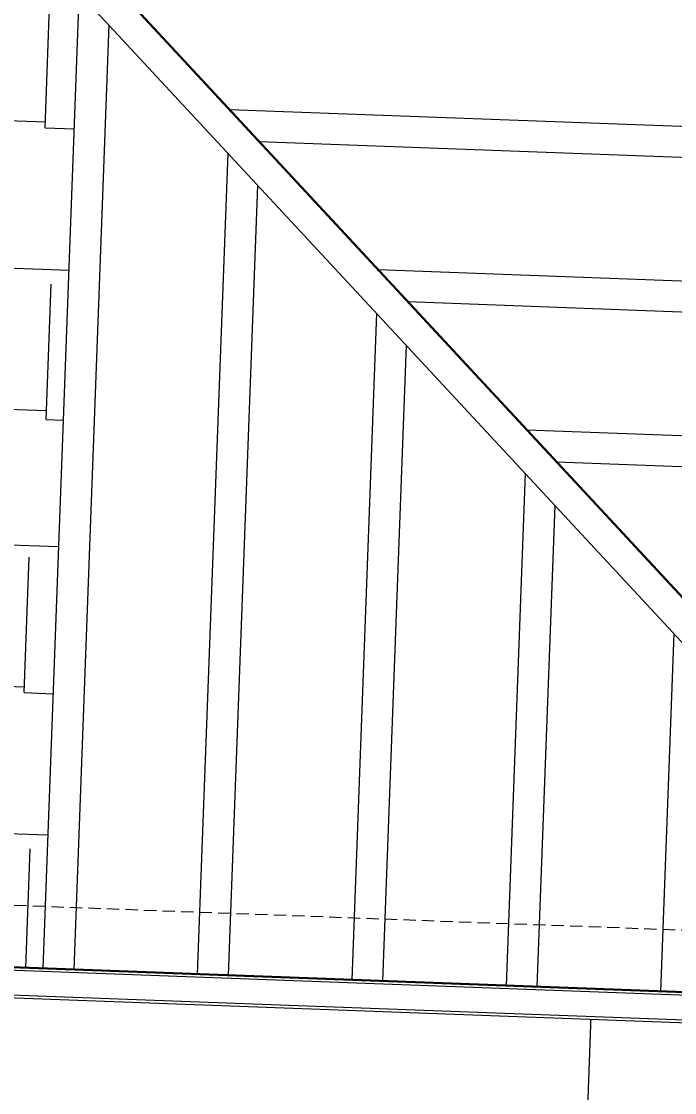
# Model space of a CAD drawing. Header units: centimetres. Extents: x 63871 to 181827, y -95930 to 42199.
# Drawn here: x 171525 to 171736.3, y 24321.6 to 24668.2 of the extents above; entities that cross this region are included whole.
import ezdxf

# ---------------------------------------------------------------- set-up
doc = ezdxf.new("R2010")
doc.units = ezdxf.units.CM
doc.linetypes.add('11-021_500-SatisOfisi_220512$0${ Diamond }', pattern=[12, 4, -2, 2, 2, -2])
for name, color, linetype, lineweight in [('A-AREA-IDEN', 7, 'Continuous', 9), ('A-FLOR-HRAL', 11, 'Continuous', 9), ('A-GLAZ', 151, 'Continuous', 9), ('A-WALL', 12, 'Continuous', 50), ('ARM_Pen_No__252', 8, 'Continuous', 18), ('İz DÜŞÜMÜ', 7, '11-021_500-SatisOfisi_220512$0${ Diamond }', 18), ('OLUK', 222, 'Continuous', 15), ('TARAMA', 251, 'Continuous', 5), ('Çatı', 144, 'Continuous', 30)]:
    doc.layers.add(name, color=color, linetype=linetype, lineweight=lineweight)
doc.layers.add('Bitirme - Duvar', color=7, linetype='Continuous')
doc.layers.add('Dıış Ölçü', color=140, linetype='Continuous')
doc.styles.add('Arial', font='Arial.ttf', dxfattribs={"height": 250})
doc.styles.add('OLUŞTURULMUŞ_STİL_1', font='Arial.ttf')
doc.styles.add('RomanS', font='')
doc.styles.get('RomanS').set_extended_font_data('Stylus BT')
doc.dimstyles.new('BÖYÜK', dxfattribs={"dimtxt": 70, "dimasz": 5, "dimexe": 5, "dimexo": 5, "dimgap": 2, "dimtad": 3, "dimdec": 0, "dimzin": 0, "dimdsep": 46, "dimtxsty": 'RomanS', "dimblk": 'DOT', "dimcen": 5, "dimadec": 0, "dimazin": 0, "dimtfac": 1, "dimtdec": 0, "dimtix": 1, "dimtofl": 0, "dimtmove": 1, "dimatfit": 0, "dimldrblk": 'DOT', "dimfxl": 10, "dimfxlon": 1, "dimtolj": 1, "dimtzin": 0, "dimarcsym": 0})

# ---------------------------------------------------------------- blocks, each defined once
blk = doc.blocks.new('HRD')
at = {"layer": 'ARM_Pen_No__252'}
h = blk.add_hatch(dxfattribs=at)
h.set_pattern_fill('AR-B816', color=256, scale=0.09)
h.set_pattern_definition([(0, (-39959.2, 0), (0, 18.288), []), (90, (-39959.2, 0), (-18.288, 18.288), [18.288, -18.288])])
h.paths.add_polyline_path([(154149.63, 35592.48), (154149.63, 35503.48), (154219.63, 35503.48), (154219.63, 35483.24), (154324.63, 35483.24), (154324.63, 35692.48), (154369.63, 35692.48), (154369.63, 35927.48), (154369.63, 35927.48), (154369.63, 36097.48), (154369.63, 36177.48), (154254.63, 36177.48), (153954.63, 36177.48), (153839.63, 36177.48), (153839.63, 35897.6), (153869.63, 35897.54), (153869.63, 35882.48), (154019.63, 35882.48), (154019.63, 35872.48), (154019.63, 35833.25, -0.444416), (154030.45, 35823.48, -0.444416), (154019.63, 35813.72), (154019.63, 35773.48), (153939.63, 35773.48), (153939.63, 35692.48), (154019.63, 35692.48), (154019.63, 35687.48), (154019.63, 35633.7), (154020.63, 35632.93), (154019.63, 35631.47), (154019.63, 35592.48), (154019.63, 35582.48), (153989.63, 35582.48), (153989.63, 35577.48), (153989.63, 35497.48), (153989.63, 35437.48), (153994.63, 35437.48), (154094.63, 35437.48), (154139.63, 35437.48), (154139.63, 35592.48)])
at = {"layer": 'A-FLOR-HRAL'}
for p, q in [((154389.63, 36367.48), (153819.63, 36367.48)), ((154385.63, 36363.48), (153823.63, 36363.48))]:
    blk.add_line(p, q, dxfattribs=at)
at = {"layer": 'A-GLAZ', "ltscale": 3}
for p, q in [((153954.63, 36177.48), (153954.63, 36197.48)), ((153954.63, 36197.48), (153959.63, 36197.48)), ((154254.63, 36197.48), (153954.63, 36197.48)), ((153959.63, 36197.48), (153959.63, 36177.48)), ((154099.63, 36187.48), (154099.63, 36192.48)), ((154099.63, 36192.48), (154249.63, 36192.48)), ((154104.63, 36187.48), (154104.63, 36192.48)), ((154244.63, 36189.98), (154104.63, 36189.98)), ((153959.63, 36187.48), (154109.63, 36187.48)), ((153959.63, 36187.48), (153964.63, 36187.48)), ((153964.63, 36187.48), (153964.63, 36182.48)), ((154249.63, 36187.48), (154099.63, 36187.48)), ((154104.63, 36187.48), (154104.63, 36182.48)), ((154109.63, 36187.48), (154109.63, 36182.48)), ((154109.63, 36182.48), (153959.63, 36182.48)), ((154104.63, 36184.98), (153964.63, 36184.98)), ((153959.63, 36177.48), (153954.63, 36177.48)), ((154254.63, 36177.48), (153954.63, 36177.48))]:
    blk.add_line(p, q, dxfattribs=at)
at = {"layer": 'A-WALL', "lineweight": 53}
for p, q in [((153819.63, 36197.48), (153954.63, 36197.48)), ((153954.63, 36177.48), (153839.63, 36177.48))]:
    blk.add_line(p, q, dxfattribs=at)
at = {"layer": 'A-WALL', "lineweight": 50}
blk.add_line((153954.63, 36197.48), (153954.63, 36177.48), dxfattribs=at)
at = {"layer": 'Bitirme - Duvar', "color": 161, "linetype": 'Continuous', "lineweight": 25}
blk.add_line((154104.63, 36230.18), (154104.63, 36182.68), dxfattribs=at)
at = {"layer": 'Bitirme - Duvar', "color": 251, "linetype": 'Continuous', "lineweight": 15}
for start, end in [(0, 180), (180, 0)]:
    blk.add_arc((154104.63, 36247.68), 17.5, start, end, dxfattribs=at)
at = {"layer": 'İz DÜŞÜMÜ'}
blk.add_lwpolyline([(153819.63, 36347.48), (154419.63, 36347.49), (154419.63, 35292.49), (154159.63, 35292.49), (154159.63, 35357.48), (153819.63, 35357.48), (153819.63, 36347.48)], dxfattribs=at)
at = {"layer": 'A-AREA-IDEN', "width": 224.1999, "attachment_point": 2, "line_spacing_factor": 0.941778, "style": 'Arial'}
for s, insert, char_height in [('SALON & MUTFAK', (154081.66, 36095.88), 16.4692), ('33 m²', (154010.7, 36072.58), 16.469)]:
    blk.add_mtext(s, dxfattribs=dict(at, insert=insert, char_height=char_height))
at = {"layer": 'Bitirme - Duvar', "linetype": 'Continuous', "char_height": 10, "attachment_point": 7, "rotation": 90, "style": 'OLUŞTURULMUŞ_STİL_1'}
for s, insert in [('\\A1;P', (154110.22, 36240.97)), ('\\A1;300', (154100.64, 36204.31)), ('\\A1;220', (154120.64, 36204.31))]:
    blk.add_mtext(s, dxfattribs=dict(at, insert=insert))
blk = doc.blocks.new('_Dot')
at = {"color": 0, "linetype": 'ByBlock', "lineweight": -2}
blk.add_line((-0.5, 0), (-1, 0), dxfattribs=at)
at = {"color": 0, "linetype": 'ByBlock', "const_width": 0.5}
blk.add_lwpolyline([(-0.25, 0, 1), (0.25, 0, 1)], format="xyb", close=True, dxfattribs=at)
blk = doc.blocks.new('*D303')
at = {"layer": 'Defpoints', "color": 0, "transparency": 16777216}
for p in [(-6241.47, 9445.02), (-6241.47, 9445.02), (-6267.05, 8756.05)]:
    blk.add_point(p, dxfattribs=at)
at = {"layer": 'Dıış Ölçü', "color": 0, "lineweight": -2, "transparency": 16777216}
for p, q in [((-6241.47, 9445.02), (-6236.47, 9444.83)), ((-6266.86, 8761.05), (-6241.65, 9440.02)), ((-6267.05, 8756.05), (-6262.05, 8755.86))]:
    blk.add_line(p, q, dxfattribs=at)
at = {"layer": 'Dıış Ölçü', "color": 0, "lineweight": -2, "transparency": 16777216, "xscale": 5, "yscale": 5, "zscale": 5}
for p, rotation in [((-6241.47, 9445.02), 87.87361722026314), ((-6267.05, 8756.05), 267.8736172202631)]:
    blk.add_blockref('_Dot', p, dxfattribs=dict(at, rotation=rotation))
at = {"layer": 'Dıış Ölçü', "color": 0, "transparency": 16777216, "insert": (-6292.54, 9101.95), "char_height": 70, "attachment_point": 5, "rotation": 87.8736, "style": 'RomanS'}
blk.add_mtext('\\A1;689', dxfattribs=at)
blk = doc.blocks.new('çatı planı')
blk.add_wipeout([(-680, -1060), (-680, 0), (0, 0), (0, -1125), (-340, -1125), (-340, -1060)]).dxf.layer = 'OLUK'
at = {"layer": 'Çatı', "lineweight": 15}
h = blk.add_hatch(dxfattribs=at)
h.set_pattern_fill('AR-RSHKE', color=251, scale=0.15, angle=180)
h.set_pattern_definition([(180, (-196861.627, -36377.483), (-97.155, -45.72), [22.86, -19.05, 26.67, -11.43, 34.29, -15.24]), (180, (-196884.487, -36379.39), (-97.155, -45.72), [19.05, -72.39, 15.24, -22.86]), (180, (-196930.207, -36374.626), (-97.155, -45.72), [11.43, -118.11]), (270, (-196861.627, -36377.483), (32.385, -45.72), [43.815, -139.065]), (270, (-196884.487, -36377.483), (32.385, -45.72), [42.8625, -140.0175]), (270, (-196903.537, -36377.483), (32.385, -45.72), [40.005, -142.875]), (270, (-196930.207, -36374.626), (32.385, -45.72), [43.815, -139.065]), (270, (-196941.637, -36374.626), (32.385, -45.72), [43.815, -139.065]), (270, (-196975.927, -36377.483), (32.385, -45.72), [41.91, -140.97])])
h.paths.add_polyline_path([(-340, -340), (-10, -10), (-340, -10)])
h.paths.add_polyline_path([(-320.95, -148.91), (-320.95, -56.76), (-259.16, -56.76), (-259.16, -148.91)], flags=16)
h.paths.add_polyline_path([(-265.43, -141.73), (-265.43, -64.41), (-289.17, -64.41), (-289.17, -141.73)], flags=8)
h.paths.add_polyline_path([(-291.86, -174.71), (-250.78, -174.74), (-250.77, -159.5), (-291.84, -159.47)], flags=24)
at = {"layer": 'İz DÜŞÜMÜ'}
blk.add_lwpolyline([(-300, -1020), (-300, -960), (-40, -960), (-40, -1085), (-300, -1085), (-300, -1020), (-640, -1020), (-640, -30), (-300, -30), (-300, -180), (-40, -180), (-40, -1095)], dxfattribs=at)
at = {"layer": 'OLUK'}
for points in [[(-340, -1125), (-340, -1060), (-680, -1060), (-680, 0), (0, 0), (0, -1125)], [(-339, -1124), (-339, -1059), (-679, -1059), (-679, -1), (-1, -1), (-1, -1124)], [(-331, -1116), (-331, -1051), (-671, -1051), (-671, -9), (-9, -9), (-9, -1116)]]:
    blk.add_lwpolyline(points, close=True, dxfattribs=at)
at = {"layer": 'TARAMA'}
for p, q in [((-340, -340), (-670, -10)), ((-655.86, -10), (-340, -325.86)), ((-540, -125.86), (-540, -10)), ((-500, -165.86), (-500, -10)), ((-490, -175.86), (-490, -10)), ((-450, -215.86), (-450, -10)), ((-440, -225.86), (-440, -10)), ((-400, -265.86), (-400, -10)), ((-390, -275.86), (-390, -10)), ((-350, -315.86), (-350, -10)), ((-340, -340), (-340, -10)), ((-500, -180), (-670, -180)), ((-490, -190), (-670, -190)), ((-450, -230), (-670, -230)), ((-440, -240), (-670, -240)), ((-400, -280), (-670, -280)), ((-390, -290), (-670, -290))]:
    blk.add_line(p, q, dxfattribs=at)
at = {"layer": 'Çatı'}
blk.add_line((-670, -10), (-340, -340), dxfattribs=at)
blk.add_lwpolyline([(-330, -1115), (-330, -1050), (-670, -1050), (-670, -10), (-10, -10), (-10, -1115)], close=True, dxfattribs=at)
blk = doc.blocks.new('VAZİYET PLANI')
at = {"layer": 'ARM_Pen_No__252'}
h = blk.add_hatch(dxfattribs=at)
h.set_pattern_fill('AR-HBONE', color=256, scale=0.51)
h.set_pattern_definition([(45, (-177951.86, -14930.114), (0, 73.27889), [155.448, -51.816]), (135, (-177915.22, -14893.474), (7e-15, 73.27889), [155.448, -51.816])])
h.paths.add_polyline_path([(-2120.17, 12277.21), (-2253.9, 9232.92), (-7195.09, 9337.4), (-6197.38, 12277.21)], flags=16)
h.paths.add_polyline_path([(-5125.36, 15515.8), (-2357.17, 23672.46), (-2865.8, 23896.02), (-7797.74, 9350.14), (-10518.2, 9407.66), (-10683.65, 8961.03), (623.37, 8722.42), (643.17, 9171.67), (-1702.89, 9221.27), (-1092.49, 23116.61), (-1633.57, 23354.42), (-1935.71, 15952.73), (-1958.71, 15952.73), (-1976.46, 15548.77)])
h.paths.add_polyline_path([(-1976.46, 15548.77), (-5125.36, 15515.8), (-6122.74, 12576.95), (-2107.01, 12576.95)])
at = {"rotation": 177.873189238168}
blk.add_blockref('HRD', (148943.16, 40054.48), dxfattribs=at)
at = {"layer": 'Dıış Ölçü'}
dim = blk.add_aligned_dim(p1=(-6267.05, 8756.05), p2=(-6241.47, 9445.02), distance=0, dimstyle='BÖYÜK', dxfattribs=at)
dim.commit()
dim.dimension.update_dxf_attribs({"geometry": '*D303', "text_midpoint": (-6292.54, 9101.95)})
at = {"layer": 'OLUK', "rotation": 177.8731895439683}
blk.add_blockref('çatı planı', (-6760.09, 9434.26), dxfattribs=at)

msp = doc.modelspace()

# ---------------------------------------------------------------- block references
at = {"layer": 'OLUK'}
msp.add_blockref('VAZİYET PLANI', (177951.86, 14930.11), dxfattribs=at)

doc.saveas('drawing.dxf')
